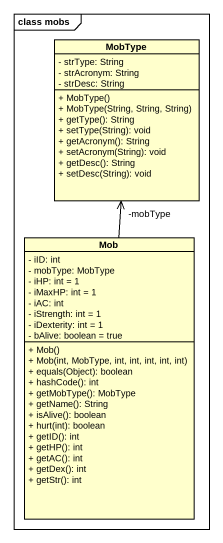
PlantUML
@startuml
mainframe class mobs
hide circle
hide empty members
skinparam classAttributeIconSize 0
class MobType {
  - strType: String
  - strAcronym: String
  - strDesc: String
  + MobType()
  + MobType(String, String, String)
  + getType(): String
  + setType(String): void
  + getAcronym(): String
  + setAcronym(String): void
  + getDesc(): String
  + setDesc(String): void
}
class Mob {
  - iID: int
  - mobType: MobType
  - iHP: int = 1
  - iMaxHP: int = 1
  - iAC: int
  - iStrength: int = 1
  - iDexterity: int = 1
  - bAlive: boolean = true
  + Mob()
  + Mob(int, MobType, int, int, int, int, int)
  + equals(Object): boolean
  + hashCode(): int
  + getMobType(): MobType
  + getName(): String
  + isAlive(): boolean
  + hurt(int): boolean
  + getID(): int
  + getHP(): int
  + getAC(): int
  + getDex(): int
  + getStr(): int
}
Mob -up-> "-mobType" MobType
@enduml
